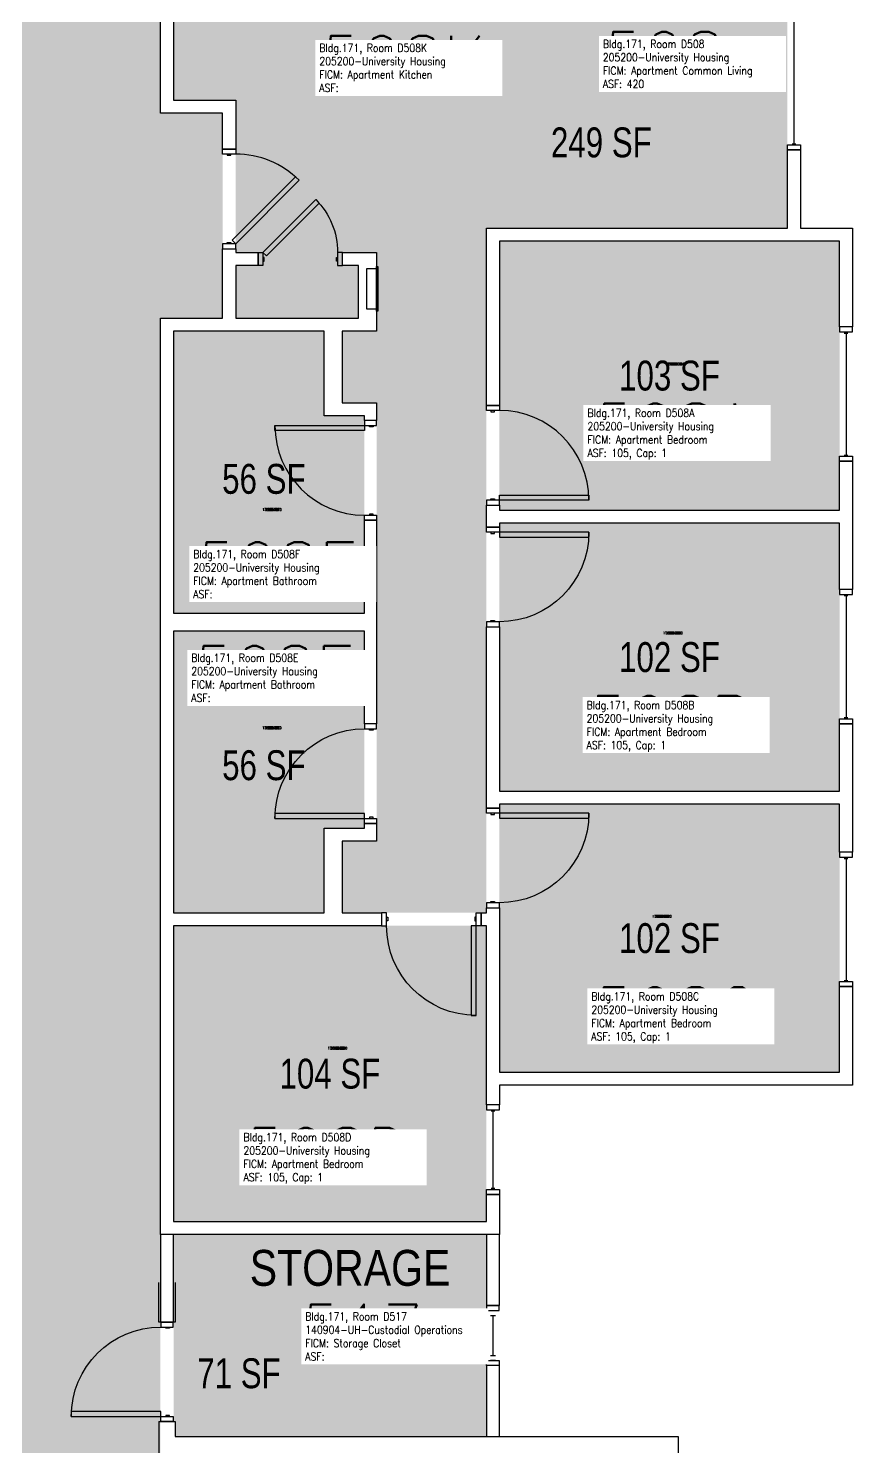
# Model space of a CAD drawing. Header units: inches. Extents: x -102 to 1651, y 245 to 1632.
# Drawn here: x 1320 to 1651, y 729 to 1298 of the extents above; entities that cross this region are included whole.
import ezdxf
from ezdxf.enums import TextEntityAlignment as Align

# ---------------------------------------------------------------- set-up
doc = ezdxf.new("R2010")
doc.units = ezdxf.units.IN
doc.header["$LTSCALE"] = 48
doc.header["$MEASUREMENT"] = 0
for name, color, linetype in [('A-DOOR', 2, 'Continuous'), ('A-GLAZ', 1, 'Continuous'), ('A-IDEN-RNUM', 7, 'Continuous'), ('A-IDEN-SNUM', 4, 'Continuous'), ('A-IDEN-VNUM', 4, 'Continuous'), ('A-MISC', 1, 'Continuous'), ('A-WALL', 5, 'Continuous'), ('AREA-TEXT', 3, 'Continuous'), ('Rooms-Category-Color', 7, 'Continuous'), ('Rooms-College-Color', 7, 'Continuous'), ('Rooms-Department-Color', 7, 'Continuous'), ('Rooms-Division-Color', 7, 'Continuous'), ('Rooms-Information', 7, 'Continuous')]:
    doc.layers.add(name, color=color, linetype=linetype)
doc.styles.add('AREA', font='arial.ttf', dxfattribs={"width": 0.75, "height": 12})
doc.styles.add('ROOMSNUMBER', font='txt.shx', dxfattribs={"height": 0.03})
doc.styles.add('ROOMVNUMBER', font='simplex.shx', dxfattribs={"width": 0.85})
doc.styles.get("Standard").update_dxf_attribs({"font": 'ARIALN.TTF'})

msp = doc.modelspace()

# ---------------------------------------------------------------- hatches: boundary and pattern name
h = msp.add_hatch()
h.set_pattern_fill('ANSI31', color=256, style=0)
h.set_pattern_definition([(45, (2023.71835, 754.76828), (0.088388348, -0.088388348), [])])
h.paths.add_polyline_path([(1439.77, 1086.24), (1439.77, 1144.97), (1430.56, 1144.97), (1430.56, 1086.24)], flags=9)
at = {"layer": 'Rooms-Category-Color', "true_color": 0xadadad}
msp.add_hatch(color=253, dxfattribs=at).paths.add_polyline_path([(989.63, 1349.75), (989.63, 1273.75), (996.12, 1273.75), (996.12, 1269.75), (1055.37, 1269.75), (1055.37, 1293.75), (1282.37, 1293.75), (1312.62, 1263.5), (1312.62, 1067.48), (1287.62, 1067.48), (1287.62, 985.16), (1312.62, 985.16), (1312.62, 594.37), (1372.62, 594.37), (1372.62, 1182.03), (1397.62, 1182.03), (1397.62, 1264.36), (1372.62, 1264.36), (1372.62, 1353.75), (1167.84, 1353.75), (1167.84, 1378.75), (1085.52, 1378.75), (1085.52, 1353.75), (996.12, 1353.75), (996.12, 1349.75), (989.63, 1349.75)])
at = {"layer": 'Rooms-Category-Color', "true_color": 0x728ef3}
for points in [[(1377.86, 1269.61), (1507.98, 1269.61), (1507.98, 1339.75), (1493.36, 1339.75), (1493.36, 1353.75), (1377.86, 1353.75)], [(1507.98, 1353.75), (1507.98, 1269.61), (1402.86, 1269.61), (1402.86, 1208.48), (1411.81, 1208.48), (1411.81, 1203.23), (1402.86, 1203.23), (1402.86, 1182.03), (1452.23, 1182.03), (1452.23, 1203.23), (1445.81, 1203.23), (1445.81, 1208.48), (1459.48, 1208.48), (1459.48, 1176.78), (1445.61, 1176.78), (1445.61, 1148.03), (1459.48, 1148.03), (1459.48, 972), (1445.61, 972), (1445.61, 943.25), (1503.61, 943.25), (1503.61, 1218.25), (1624.61, 1218.25), (1624.61, 1353.75)], [(1645.62, 1213), (1645.62, 1105), (1508.87, 1105), (1508.87, 1213)], [(1377.87, 1063.64), (1454.62, 1063.64), (1454.62, 1142.78), (1438.37, 1142.78), (1438.37, 1176.78), (1377.87, 1176.78)], [(1645.62, 992.12), (1508.87, 992.12), (1508.87, 1099.75), (1645.62, 1099.75)], [(1377.87, 943.25), (1438.37, 943.25), (1438.37, 977.25), (1454.62, 977.25), (1454.62, 1056.39), (1377.87, 1056.39)], [(1508.87, 879.25), (1645.62, 879.25), (1645.62, 986.87), (1508.87, 986.87)], [(1377.87, 819.25), (1503.62, 819.25), (1503.62, 938), (1377.87, 938)], [(1503.62, 732.87), (1503.62, 814), (1377.87, 814), (1377.87, 738.87), (1378.5, 738.87), (1378.5, 732.87)]]:
    msp.add_hatch(color=171, dxfattribs=at).paths.add_polyline_path(points)
at = {"layer": 'Rooms-College-Color', "true_color": 0xadadad}
for points in [[(989.63, 1349.75), (989.63, 1273.75), (996.12, 1273.75), (996.12, 1269.75), (1055.37, 1269.75), (1055.37, 1293.75), (1282.37, 1293.75), (1312.62, 1263.5), (1312.62, 1067.48), (1287.62, 1067.48), (1287.62, 985.16), (1312.62, 985.16), (1312.62, 594.37), (1372.62, 594.37), (1372.62, 1182.03), (1397.62, 1182.03), (1397.62, 1264.36), (1372.62, 1264.36), (1372.62, 1353.75), (1167.84, 1353.75), (1167.84, 1378.75), (1085.52, 1378.75), (1085.52, 1353.75), (996.12, 1353.75), (996.12, 1349.75), (989.63, 1349.75)], [(1377.86, 1269.61), (1507.98, 1269.61), (1507.98, 1339.75), (1493.36, 1339.75), (1493.36, 1353.75), (1377.86, 1353.75)], [(1507.98, 1353.75), (1507.98, 1269.61), (1402.86, 1269.61), (1402.86, 1208.48), (1411.81, 1208.48), (1411.81, 1203.23), (1402.86, 1203.23), (1402.86, 1182.03), (1452.23, 1182.03), (1452.23, 1203.23), (1445.81, 1203.23), (1445.81, 1208.48), (1459.48, 1208.48), (1459.48, 1176.78), (1445.61, 1176.78), (1445.61, 1148.03), (1459.48, 1148.03), (1459.48, 972), (1445.61, 972), (1445.61, 943.25), (1503.61, 943.25), (1503.61, 1218.25), (1624.61, 1218.25), (1624.61, 1353.75)], [(1645.62, 1213), (1645.62, 1105), (1508.87, 1105), (1508.87, 1213)], [(1377.87, 1063.64), (1454.62, 1063.64), (1454.62, 1142.78), (1438.37, 1142.78), (1438.37, 1176.78), (1377.87, 1176.78)], [(1645.62, 992.12), (1508.87, 992.12), (1508.87, 1099.75), (1645.62, 1099.75)], [(1377.87, 943.25), (1438.37, 943.25), (1438.37, 977.25), (1454.62, 977.25), (1454.62, 1056.39), (1377.87, 1056.39)], [(1508.87, 879.25), (1645.62, 879.25), (1645.62, 986.87), (1508.87, 986.87)], [(1377.87, 819.25), (1503.62, 819.25), (1503.62, 938), (1377.87, 938)], [(1503.62, 732.87), (1503.62, 814), (1377.87, 814), (1377.87, 738.87), (1378.5, 738.87), (1378.5, 732.87)]]:
    msp.add_hatch(color=253, dxfattribs=at).paths.add_polyline_path(points)
at = {"layer": 'Rooms-Department-Color', "true_color": 0xacacac}
msp.add_hatch(color=253, dxfattribs=at).paths.add_polyline_path([(989.63, 1349.75), (989.63, 1273.75), (996.12, 1273.75), (996.12, 1269.75), (1055.37, 1269.75), (1055.37, 1293.75), (1282.37, 1293.75), (1312.62, 1263.5), (1312.62, 1067.48), (1287.62, 1067.48), (1287.62, 985.16), (1312.62, 985.16), (1312.62, 594.37), (1372.62, 594.37), (1372.62, 1182.03), (1397.62, 1182.03), (1397.62, 1264.36), (1372.62, 1264.36), (1372.62, 1353.75), (1167.84, 1353.75), (1167.84, 1378.75), (1085.52, 1378.75), (1085.52, 1353.75), (996.12, 1353.75), (996.12, 1349.75), (989.63, 1349.75)])
at = {"layer": 'Rooms-Department-Color', "true_color": 0x604aed}
for points in [[(1377.86, 1269.61), (1507.98, 1269.61), (1507.98, 1339.75), (1493.36, 1339.75), (1493.36, 1353.75), (1377.86, 1353.75)], [(1507.98, 1353.75), (1507.98, 1269.61), (1402.86, 1269.61), (1402.86, 1208.48), (1411.81, 1208.48), (1411.81, 1203.23), (1402.86, 1203.23), (1402.86, 1182.03), (1452.23, 1182.03), (1452.23, 1203.23), (1445.81, 1203.23), (1445.81, 1208.48), (1459.48, 1208.48), (1459.48, 1176.78), (1445.61, 1176.78), (1445.61, 1148.03), (1459.48, 1148.03), (1459.48, 972), (1445.61, 972), (1445.61, 943.25), (1503.61, 943.25), (1503.61, 1218.25), (1624.61, 1218.25), (1624.61, 1353.75)], [(1645.62, 1213), (1645.62, 1105), (1508.87, 1105), (1508.87, 1213)], [(1377.87, 1063.64), (1454.62, 1063.64), (1454.62, 1142.78), (1438.37, 1142.78), (1438.37, 1176.78), (1377.87, 1176.78)], [(1645.62, 992.12), (1508.87, 992.12), (1508.87, 1099.75), (1645.62, 1099.75)], [(1377.87, 943.25), (1438.37, 943.25), (1438.37, 977.25), (1454.62, 977.25), (1454.62, 1056.39), (1377.87, 1056.39)], [(1508.87, 879.25), (1645.62, 879.25), (1645.62, 986.87), (1508.87, 986.87)], [(1377.87, 819.25), (1503.62, 819.25), (1503.62, 938), (1377.87, 938)], [(1503.62, 732.87), (1503.62, 814), (1377.87, 814), (1377.87, 738.87), (1378.5, 738.87), (1378.5, 732.87)]]:
    msp.add_hatch(color=173, dxfattribs=at).paths.add_polyline_path(points)
at = {"layer": 'Rooms-Division-Color', "true_color": 0xadadad}
msp.add_hatch(color=253, dxfattribs=at).paths.add_polyline_path([(989.63, 1349.75), (989.63, 1273.75), (996.12, 1273.75), (996.12, 1269.75), (1055.37, 1269.75), (1055.37, 1293.75), (1282.37, 1293.75), (1312.62, 1263.5), (1312.62, 1067.48), (1287.62, 1067.48), (1287.62, 985.16), (1312.62, 985.16), (1312.62, 594.37), (1372.62, 594.37), (1372.62, 1182.03), (1397.62, 1182.03), (1397.62, 1264.36), (1372.62, 1264.36), (1372.62, 1353.75), (1167.84, 1353.75), (1167.84, 1378.75), (1085.52, 1378.75), (1085.52, 1353.75), (996.12, 1353.75), (996.12, 1349.75), (989.63, 1349.75)])
at = {"layer": 'Rooms-Division-Color', "true_color": 0x604aed}
for points in [[(1377.86, 1269.61), (1507.98, 1269.61), (1507.98, 1339.75), (1493.36, 1339.75), (1493.36, 1353.75), (1377.86, 1353.75)], [(1507.98, 1353.75), (1507.98, 1269.61), (1402.86, 1269.61), (1402.86, 1208.48), (1411.81, 1208.48), (1411.81, 1203.23), (1402.86, 1203.23), (1402.86, 1182.03), (1452.23, 1182.03), (1452.23, 1203.23), (1445.81, 1203.23), (1445.81, 1208.48), (1459.48, 1208.48), (1459.48, 1176.78), (1445.61, 1176.78), (1445.61, 1148.03), (1459.48, 1148.03), (1459.48, 972), (1445.61, 972), (1445.61, 943.25), (1503.61, 943.25), (1503.61, 1218.25), (1624.61, 1218.25), (1624.61, 1353.75)], [(1645.62, 1213), (1645.62, 1105), (1508.87, 1105), (1508.87, 1213)], [(1377.87, 1063.64), (1454.62, 1063.64), (1454.62, 1142.78), (1438.37, 1142.78), (1438.37, 1176.78), (1377.87, 1176.78)], [(1645.62, 992.12), (1508.87, 992.12), (1508.87, 1099.75), (1645.62, 1099.75)], [(1377.87, 943.25), (1438.37, 943.25), (1438.37, 977.25), (1454.62, 977.25), (1454.62, 1056.39), (1377.87, 1056.39)], [(1508.87, 879.25), (1645.62, 879.25), (1645.62, 986.87), (1508.87, 986.87)], [(1377.87, 819.25), (1503.62, 819.25), (1503.62, 938), (1377.87, 938)], [(1503.62, 732.87), (1503.62, 814), (1377.87, 814), (1377.87, 738.87), (1378.5, 738.87), (1378.5, 732.87)]]:
    msp.add_hatch(color=173, dxfattribs=at).paths.add_polyline_path(points)

# ---------------------------------------------------------------- linework, layer by layer
at = {"layer": 'A-DOOR'}
for points in [[(1397.62, 1247.97), (1397.62, 1249.97), (1402.87, 1249.97), (1402.87, 1247.97)], [(1399.37, 1247.97), (1399.37, 1247.47), (1400.87, 1247.47), (1400.87, 1247.97)], [(1402.87, 1211.97), (1401.46, 1213.38), (1426.92, 1238.84), (1428.33, 1237.42)], [(1413.83, 1208.48), (1415.24, 1207.07), (1436.45, 1228.28), (1435.04, 1229.69)], [(1397.62, 1211.97), (1397.62, 1209.97), (1402.87, 1209.97), (1402.87, 1211.97)], [(1399.37, 1211.97), (1399.37, 1212.47), (1400.87, 1212.47), (1400.87, 1211.97)], [(1413.83, 1203.23), (1411.83, 1203.23), (1411.83, 1208.48), (1413.83, 1208.48)], [(1443.83, 1203.23), (1445.83, 1203.23), (1445.83, 1208.48), (1443.83, 1208.48)], [(1413.83, 1204.98), (1414.33, 1204.98), (1414.33, 1206.48), (1413.83, 1206.48)], [(1443.83, 1204.98), (1443.33, 1204.98), (1443.33, 1206.48), (1443.83, 1206.48)], [(1503.62, 1145), (1503.62, 1147), (1508.87, 1147), (1508.87, 1145)], [(1505.37, 1145), (1505.37, 1144.5), (1506.87, 1144.5), (1506.87, 1145)], [(1459.5, 1138.89), (1459.5, 1140.89), (1454.62, 1140.89), (1454.62, 1138.89)], [(1454.62, 1138.89), (1454.62, 1136.89), (1418.62, 1136.89), (1418.62, 1138.89)], [(1458.12, 1138.89), (1458.12, 1138.39), (1456.62, 1138.39), (1456.62, 1138.89)], [(1508.87, 1109), (1508.87, 1111), (1544.87, 1111), (1544.87, 1109)], [(1503.62, 1109), (1503.62, 1107), (1508.87, 1107), (1508.87, 1109)], [(1505.37, 1109), (1505.37, 1109.5), (1506.87, 1109.5), (1506.87, 1109)], [(1459.5, 1102.89), (1459.5, 1100.89), (1454.62, 1100.89), (1454.62, 1102.89)], [(1458.12, 1102.89), (1458.12, 1103.39), (1456.62, 1103.39), (1456.62, 1102.89)], [(1503.62, 1096.12), (1503.62, 1098.12), (1508.87, 1098.12), (1508.87, 1096.12)], [(1505.37, 1096.12), (1505.37, 1095.62), (1506.87, 1095.62), (1506.87, 1096.12)], [(1508.87, 1096.12), (1508.87, 1094.12), (1544.87, 1094.12), (1544.87, 1096.12)], [(1503.62, 1060.12), (1503.62, 1058.12), (1508.87, 1058.12), (1508.87, 1060.12)], [(1505.37, 1060.12), (1505.37, 1060.62), (1506.87, 1060.62), (1506.87, 1060.12)], [(1459.5, 1017.14), (1459.5, 1019.14), (1454.62, 1019.14), (1454.62, 1017.14)], [(1458.12, 1017.14), (1458.12, 1016.64), (1456.62, 1016.64), (1456.62, 1017.14)], [(1454.62, 981.14), (1454.62, 983.14), (1418.62, 983.14), (1418.62, 981.14)], [(1459.5, 981.14), (1459.5, 979.14), (1454.62, 979.14), (1454.62, 981.14)], [(1458.12, 981.14), (1458.12, 981.64), (1456.62, 981.64), (1456.62, 981.14)], [(1503.62, 983.25), (1503.62, 985.25), (1508.87, 985.25), (1508.87, 983.25)], [(1505.37, 983.25), (1505.37, 982.75), (1506.87, 982.75), (1506.87, 983.25)], [(1508.87, 983.25), (1508.87, 981.25), (1544.87, 981.25), (1544.87, 983.25)], [(1503.62, 947.25), (1503.62, 945.25), (1508.87, 945.25), (1508.87, 947.25)], [(1505.37, 947.25), (1505.37, 947.75), (1506.87, 947.75), (1506.87, 947.25)], [(1463.5, 943.25), (1461.5, 943.25), (1461.5, 938), (1463.5, 938)], [(1463.5, 941.5), (1464, 941.5), (1464, 940), (1463.5, 940)], [(1499.5, 941.5), (1499, 941.5), (1499, 940), (1499.5, 940)], [(1499.5, 943.25), (1501.5, 943.25), (1501.5, 938), (1499.5, 938)], [(1499.5, 938), (1497.5, 938), (1497.5, 902), (1499.5, 902)], [(1377.75, 776.87), (1377.75, 778.87), (1372.75, 778.87), (1372.75, 776.87)], [(1376.25, 776.87), (1376.25, 776.37), (1374.75, 776.37), (1374.75, 776.87)], [(1372.75, 740.87), (1372.75, 742.87), (1336.75, 742.87), (1336.75, 740.87)], [(1377.75, 740.87), (1377.75, 738.87), (1372.75, 738.87), (1372.75, 740.87)], [(1376.25, 740.87), (1376.25, 741.37), (1374.75, 741.37), (1374.75, 740.87)]]:
    msp.add_lwpolyline(points, close=True, dxfattribs=at)
for centre, start, end in [((1402.87, 1211.97), 45, 90), ((1508.87, 1109), 0, 90), ((1454.62, 1138.89), 180, 270)]:
    msp.add_arc(centre, 36, start, end, dxfattribs=at)
at = {"layer": 'A-DOOR', "extrusion": (0, 0, -1)}
for centre, radius, start, end in [((-1413.83, 1208.48), 30, 135, 180), ((-1508.87, 1096.12), 36, 180, 270), ((-1454.62, 981.14), 36, 0, 90), ((-1508.87, 983.25), 36, 180, 270), ((-1499.5, 938), 36, 270, 0), ((-1372.75, 740.87), 36, 360, 90)]:
    msp.add_arc(centre, radius, start, end, dxfattribs=at)
at = {"layer": 'A-GLAZ'}
for p, q in [((1627.25, 1319.13), (1627.25, 1252.13)), ((1626.5, 1252.13), (1628, 1252.13)), ((1647.5, 1176.09), (1649, 1176.09)), ((1648.25, 1176.09), (1648.25, 1127.09)), ((1647.5, 1127.09), (1649, 1127.09)), ((1647.5, 1070.62), (1649, 1070.62)), ((1648.25, 1070.62), (1648.25, 1021.62)), ((1647.5, 1021.62), (1649, 1021.62)), ((1647.5, 965.1), (1649, 965.1)), ((1648.25, 965.1), (1648.25, 916.1)), ((1647.5, 916.1), (1649, 916.1)), ((1505.5, 863.63), (1507, 863.63)), ((1506.25, 863.63), (1506.25, 832.63)), ((1505.5, 832.63), (1507, 832.63)), ((1508.75, 785.44), (1503.75, 785.44)), ((1503.75, 785.44), (1503.75, 783.44)), ((1503.75, 783.44), (1508.75, 783.44)), ((1505.25, 783.44), (1507.25, 783.44)), ((1505.25, 781.44), (1507.25, 781.44)), ((1506.25, 781.44), (1506.25, 765.44)), ((1508.75, 783.44), (1508.75, 785.44)), ((1503.75, 761.44), (1503.75, 763.44)), ((1503.75, 763.44), (1508.75, 763.44)), ((1505.25, 765.44), (1507.25, 765.44)), ((1507.25, 763.44), (1505.25, 763.44)), ((1508.75, 763.44), (1508.75, 761.44)), ((1508.75, 761.44), (1503.75, 761.44))]:
    msp.add_line(p, q, dxfattribs=at)
for points in [[(1629.87, 1251.63), (1629.87, 1249.63), (1624.62, 1249.63), (1624.62, 1251.63)], [(1650.87, 1176.59), (1650.87, 1178.59), (1645.62, 1178.59), (1645.62, 1176.59)], [(1650.87, 1126.59), (1650.87, 1124.59), (1645.62, 1124.59), (1645.62, 1126.59)], [(1650.87, 1071.12), (1650.87, 1073.12), (1645.62, 1073.12), (1645.62, 1071.12)], [(1650.87, 1021.12), (1650.87, 1019.12), (1645.62, 1019.12), (1645.62, 1021.12)], [(1650.87, 965.6), (1650.87, 967.6), (1645.62, 967.6), (1645.62, 965.6)], [(1650.87, 915.6), (1650.87, 913.6), (1645.62, 913.6), (1645.62, 915.6)], [(1508.87, 864.13), (1508.87, 866.13), (1503.62, 866.13), (1503.62, 864.13)], [(1508.87, 832.13), (1508.87, 830.13), (1503.62, 830.13), (1503.62, 832.13)]]:
    msp.add_lwpolyline(points, close=True, dxfattribs=at)
at = {"layer": 'A-MISC'}
msp.add_lwpolyline([(1459.5, 1202.83), (1460, 1202.83), (1460, 1184.83), (1459.5, 1184.83)], close=True, dxfattribs=at)
msp.add_lwpolyline([(1459.5, 1201.83), (1455.5, 1201.83), (1455.5, 1185.83), (1459.5, 1185.83)], dxfattribs=at)
at = {"layer": 'A-WALL'}
for p, q in [((1372.62, 1264.36), (1372.62, 1359)), ((1377.87, 1353.75), (1377.87, 1269.61)), ((1377.87, 1269.61), (1402.87, 1269.61)), ((1402.87, 1269.61), (1402.87, 1249.97)), ((1397.62, 1264.36), (1372.62, 1264.36)), ((1397.62, 1249.97), (1397.62, 1264.36)), ((1402.87, 1249.97), (1397.62, 1249.97)), ((1624.62, 1218.25), (1624.62, 1249.63)), ((1624.62, 1249.63), (1629.87, 1249.63)), ((1629.87, 1249.63), (1629.87, 1218.25)), ((1503.62, 1218.25), (1624.62, 1218.25)), ((1503.62, 1147), (1503.62, 1218.25)), ((1629.87, 1218.25), (1650.87, 1218.25)), ((1650.87, 1218.25), (1650.87, 1178.59)), ((1397.62, 1182.03), (1397.62, 1209.97)), ((1397.62, 1209.97), (1402.87, 1209.97)), ((1402.87, 1209.97), (1402.87, 1208.48)), ((1402.87, 1208.48), (1411.83, 1208.48)), ((1411.83, 1208.48), (1411.83, 1203.23)), ((1445.83, 1208.48), (1459.5, 1208.48)), ((1445.83, 1203.23), (1445.83, 1208.48)), ((1459.5, 1208.48), (1459.5, 1176.78)), ((1645.62, 1213), (1508.87, 1213)), ((1508.87, 1213), (1508.87, 1147)), ((1645.62, 1178.59), (1645.62, 1213)), ((1411.83, 1203.23), (1402.87, 1203.23)), ((1402.87, 1203.23), (1402.87, 1182.03)), ((1452.25, 1203.23), (1445.83, 1203.23)), ((1452.25, 1182.03), (1452.25, 1203.23)), ((1372.62, 942.62), (1372.62, 1182.03)), ((1372.62, 1182.03), (1397.62, 1182.03)), ((1402.87, 1182.03), (1452.25, 1182.03)), ((1377.87, 1176.78), (1377.87, 1063.64)), ((1438.37, 1176.78), (1377.87, 1176.78)), ((1438.37, 1142.78), (1438.37, 1176.78)), ((1445.62, 1176.78), (1445.62, 1148.03)), ((1459.5, 1176.78), (1445.62, 1176.78)), ((1650.87, 1178.59), (1645.62, 1178.59)), ((1445.62, 1148.03), (1459.5, 1148.03)), ((1459.5, 1148.03), (1459.5, 1140.89)), ((1508.87, 1147), (1503.62, 1147)), ((1454.62, 1142.78), (1438.37, 1142.78)), ((1454.62, 1140.89), (1454.62, 1142.78)), ((1459.5, 1140.89), (1454.62, 1140.89)), ((1645.62, 1105), (1645.62, 1124.59)), ((1645.62, 1124.59), (1650.87, 1124.59)), ((1650.87, 1124.59), (1650.87, 1073.12)), ((1503.62, 1098.12), (1503.62, 1107)), ((1503.62, 1107), (1508.87, 1107)), ((1508.87, 1107), (1508.87, 1105)), ((1454.62, 1063.64), (1454.62, 1100.89)), ((1454.62, 1100.89), (1459.5, 1100.89)), ((1459.5, 1100.89), (1459.5, 1019.14)), ((1508.87, 1105), (1645.62, 1105)), ((1645.62, 1099.75), (1508.87, 1099.75)), ((1508.87, 1099.75), (1508.87, 1098.12)), ((1645.62, 1073.12), (1645.62, 1099.75)), ((1508.87, 1098.12), (1503.62, 1098.12)), ((1650.87, 1073.12), (1645.62, 1073.12)), ((1377.87, 1063.64), (1454.62, 1063.64)), ((1454.62, 1056.39), (1377.87, 1056.39)), ((1377.87, 1056.39), (1377.87, 943.25)), ((1454.62, 1019.14), (1454.62, 1056.39)), ((1503.62, 985.25), (1503.62, 1058.12)), ((1503.62, 1058.12), (1508.87, 1058.12)), ((1508.87, 1058.12), (1508.87, 992.12)), ((1459.5, 1019.14), (1454.62, 1019.14)), ((1645.62, 992.12), (1645.62, 1019.12)), ((1645.62, 1019.12), (1650.87, 1019.12)), ((1650.87, 1019.12), (1650.87, 967.6)), ((1508.87, 992.12), (1645.62, 992.12)), ((1645.62, 986.87), (1508.87, 986.87)), ((1508.87, 986.87), (1508.87, 985.25)), ((1645.62, 967.6), (1645.62, 986.87)), ((1508.87, 985.25), (1503.62, 985.25)), ((1438.37, 977.25), (1454.62, 977.25)), ((1438.37, 943.25), (1438.37, 977.25)), ((1454.62, 977.25), (1454.62, 979.14)), ((1454.62, 979.14), (1459.5, 979.14)), ((1459.5, 979.14), (1459.5, 972)), ((1459.5, 972), (1445.62, 972)), ((1445.62, 972), (1445.62, 943.25)), ((1650.87, 967.6), (1645.62, 967.6)), ((1372.62, 814), (1372.62, 942.62)), ((1377.87, 943.25), (1438.37, 943.25)), ((1445.62, 943.25), (1458.87, 943.25)), ((1458.87, 943.25), (1461.5, 943.25)), ((1461.5, 943.25), (1461.5, 938)), ((1501.5, 943.25), (1503.62, 943.25)), ((1501.5, 938), (1501.5, 943.25)), ((1503.62, 943.25), (1503.62, 945.25)), ((1503.62, 945.25), (1508.87, 945.25)), ((1508.87, 945.25), (1508.87, 879.25)), ((1377.87, 938), (1377.87, 819.25)), ((1458.87, 938), (1377.87, 938)), ((1461.5, 938), (1458.87, 938)), ((1503.62, 938), (1501.5, 938)), ((1503.62, 874.62), (1503.62, 938)), ((1645.62, 879.25), (1645.62, 913.6)), ((1645.62, 913.6), (1650.87, 913.6)), ((1650.87, 913.6), (1650.87, 874)), ((1508.87, 879.25), (1645.62, 879.25)), ((1503.62, 866.13), (1503.62, 874.62)), ((1650.87, 874), (1508.87, 874)), ((1508.87, 874), (1508.87, 866.13)), ((1508.87, 866.13), (1503.62, 866.13)), ((1503.62, 819.25), (1503.62, 830.13)), ((1503.62, 830.13), (1508.87, 830.13)), ((1508.87, 830.13), (1508.87, 814)), ((1377.87, 819.25), (1503.62, 819.25)), ((1508.87, 814), (1372.62, 814)), ((1377.87, 814), (1372.62, 814)), ((1372.62, 814), (1372.62, 778.87)), ((1377.87, 778.87), (1377.87, 814)), ((1508.87, 814), (1503.62, 814)), ((1503.62, 814), (1503.62, 785.44)), ((1508.87, 785.44), (1508.87, 814)), ((1372, 778.87), (1372, 794.75)), ((1378.5, 794.75), (1378.5, 778.87)), ((1503.62, 785.44), (1508.87, 785.44)), ((1378.5, 778.87), (1372, 778.87)), ((1372.62, 778.87), (1377.87, 778.87)), ((1508.87, 761.44), (1503.62, 761.44)), ((1503.62, 761.44), (1503.62, 732.87)), ((1508.87, 732.87), (1508.87, 761.44)), ((1372, 738.87), (1372, 672)), ((1372, 738.87), (1378.5, 738.87)), ((1378.5, 738.87), (1378.5, 732.87)), ((1378.5, 732.87), (1580.75, 732.87)), ((1503.62, 732.87), (1508.87, 732.87)), ((1580.75, 732.87), (1580.75, 714.12))]:
    msp.add_line(p, q, dxfattribs=at)

# ---------------------------------------------------------------- texts
at = {"layer": 'A-IDEN-RNUM', "style": 'ROOMSNUMBER', "width": 0.85}
for s, p in [('0508-K0', (1462.88, 1284.5)), ('0508-00', (1575.62, 1285.73)), ('0508-A0', (1579.63, 1163.67)), ('0508-F0', (1417.42, 1105.18)), ('0508-B0', (1578.56, 1055.61)), ('0508-E0', (1417.42, 1017.54)), ('0508-C0', (1574.2, 941.79)), ('0508-D0', (1443.76, 888.86)), ('0517-00', (1440.24, 777.65))]:
    msp.add_text(s, height=1, dxfattribs=at).set_placement(p, align=Align.MIDDLE_CENTER)
at = {"layer": 'A-IDEN-SNUM', "style": 'ROOMSNUMBER', "width": 0.85}
for s, p in [('1710D508K0', (1462.88, 1284.5)), ('1710D50800', (1575.62, 1285.73)), ('1710D508A0', (1579.63, 1163.67)), ('1710D508F0', (1417.42, 1105.18)), ('1710D508B0', (1578.56, 1055.61)), ('1710D508E0', (1417.42, 1017.54)), ('1710D508C0', (1574.2, 941.79)), ('1710D508D0', (1443.76, 888.86)), ('1710D51700', (1440.24, 777.65))]:
    msp.add_text(s, height=1, dxfattribs=at).set_placement(p, align=Align.MIDDLE_CENTER)
at = {"layer": 'A-IDEN-VNUM', "style": 'ROOMVNUMBER', "width": 0.85}
for s, p in [('508K', (1470.19, 1284.18)), ('508', (1575.04, 1285.76)), ('508A', (1578.88, 1136.49)), ('508F', (1419.03, 1080.85)), ('508E', (1418.26, 1039.2)), ('508B', (1577.65, 1019.15)), ('508C', (1579.98, 902.16)), ('508D', (1439.68, 845.6)), ('517', (1453.6, 774.67))]:
    msp.add_text(s, height=22.5, dxfattribs=at).set_placement(p, align=Align.MIDDLE_CENTER)
at = {"layer": 'A-MISC'}
msp.add_text('STORAGE', height=14.4, dxfattribs=at).set_placement((1448.84, 793.42), align=Align.CENTER)
at = {"layer": 'AREA-TEXT', "style": 'AREA', "width": 0.75}
for s, p in [('249 SF', (1549.85, 1252.66)), ('103 SF', (1577.25, 1159)), ('56 SF', (1414.19, 1117.52)), ('102 SF', (1577.25, 1045.94)), ('56 SF', (1414.19, 1002.51)), ('102 SF', (1577.25, 933.06)), ('104 SF', (1440.75, 878.62)), ('71 SF', (1404.18, 758.29))]:
    msp.add_text(s, height=12, dxfattribs=at).set_placement(p, align=Align.MIDDLE_CENTER)

# ---------------------------------------------------------------- next in the draw order: texts
at = {"layer": 'Rooms-Information', "char_height": 3.2143, "width": 72, "attachment_point": 7, "style": 'ROOMVNUMBER', "bg_fill": 3, "box_fill_scale": 1.5, "bg_fill_color": 256, "bg_fill_true_color": 13158600, "bg_fill_transparency": 0}
for s, insert in [('Bldg.171, Room D508K^M^J205200-University Housing^M^JFICM: Apartment Kitchen^M^JASF: ', (1436.49, 1272.93)), ('Bldg.171, Room D508^M^J205200-University Housing^M^JFICM: Apartment Common Living^M^JASF: 420', (1550.45, 1274.51)), ('Bldg.171, Room D508A^M^J205200-University Housing^M^JFICM: Apartment Bedroom^M^JASF: 105, Cap: 1', (1544.28, 1125.24)), ('Bldg.171, Room D508F^M^J205200-University Housing^M^JFICM: Apartment Bathroom^M^JASF: ', (1385.79, 1069.6)), ('Bldg.171, Room D508E^M^J205200-University Housing^M^JFICM: Apartment Bathroom^M^JASF: ', (1385.02, 1027.95)), ('Bldg.171, Room D508B^M^J205200-University Housing^M^JFICM: Apartment Bedroom^M^JASF: 105, Cap: 1', (1543.95, 1007.9)), ('Bldg.171, Room D508C^M^J205200-University Housing^M^JFICM: Apartment Bedroom^M^JASF: 105, Cap: 1', (1545.83, 890.91)), ('Bldg.171, Room D508D^M^J205200-University Housing^M^JFICM: Apartment Bedroom^M^JASF: 105, Cap: 1', (1405.99, 834.35)), ('Bldg.171, Room D517^M^J140904-UH-Custodial Operations^M^JFICM: Storage Closet^M^JASF: ', (1430.84, 763.42))]:
    msp.add_mtext(s, dxfattribs=dict(at, insert=insert))

doc.saveas('drawing.dxf')
